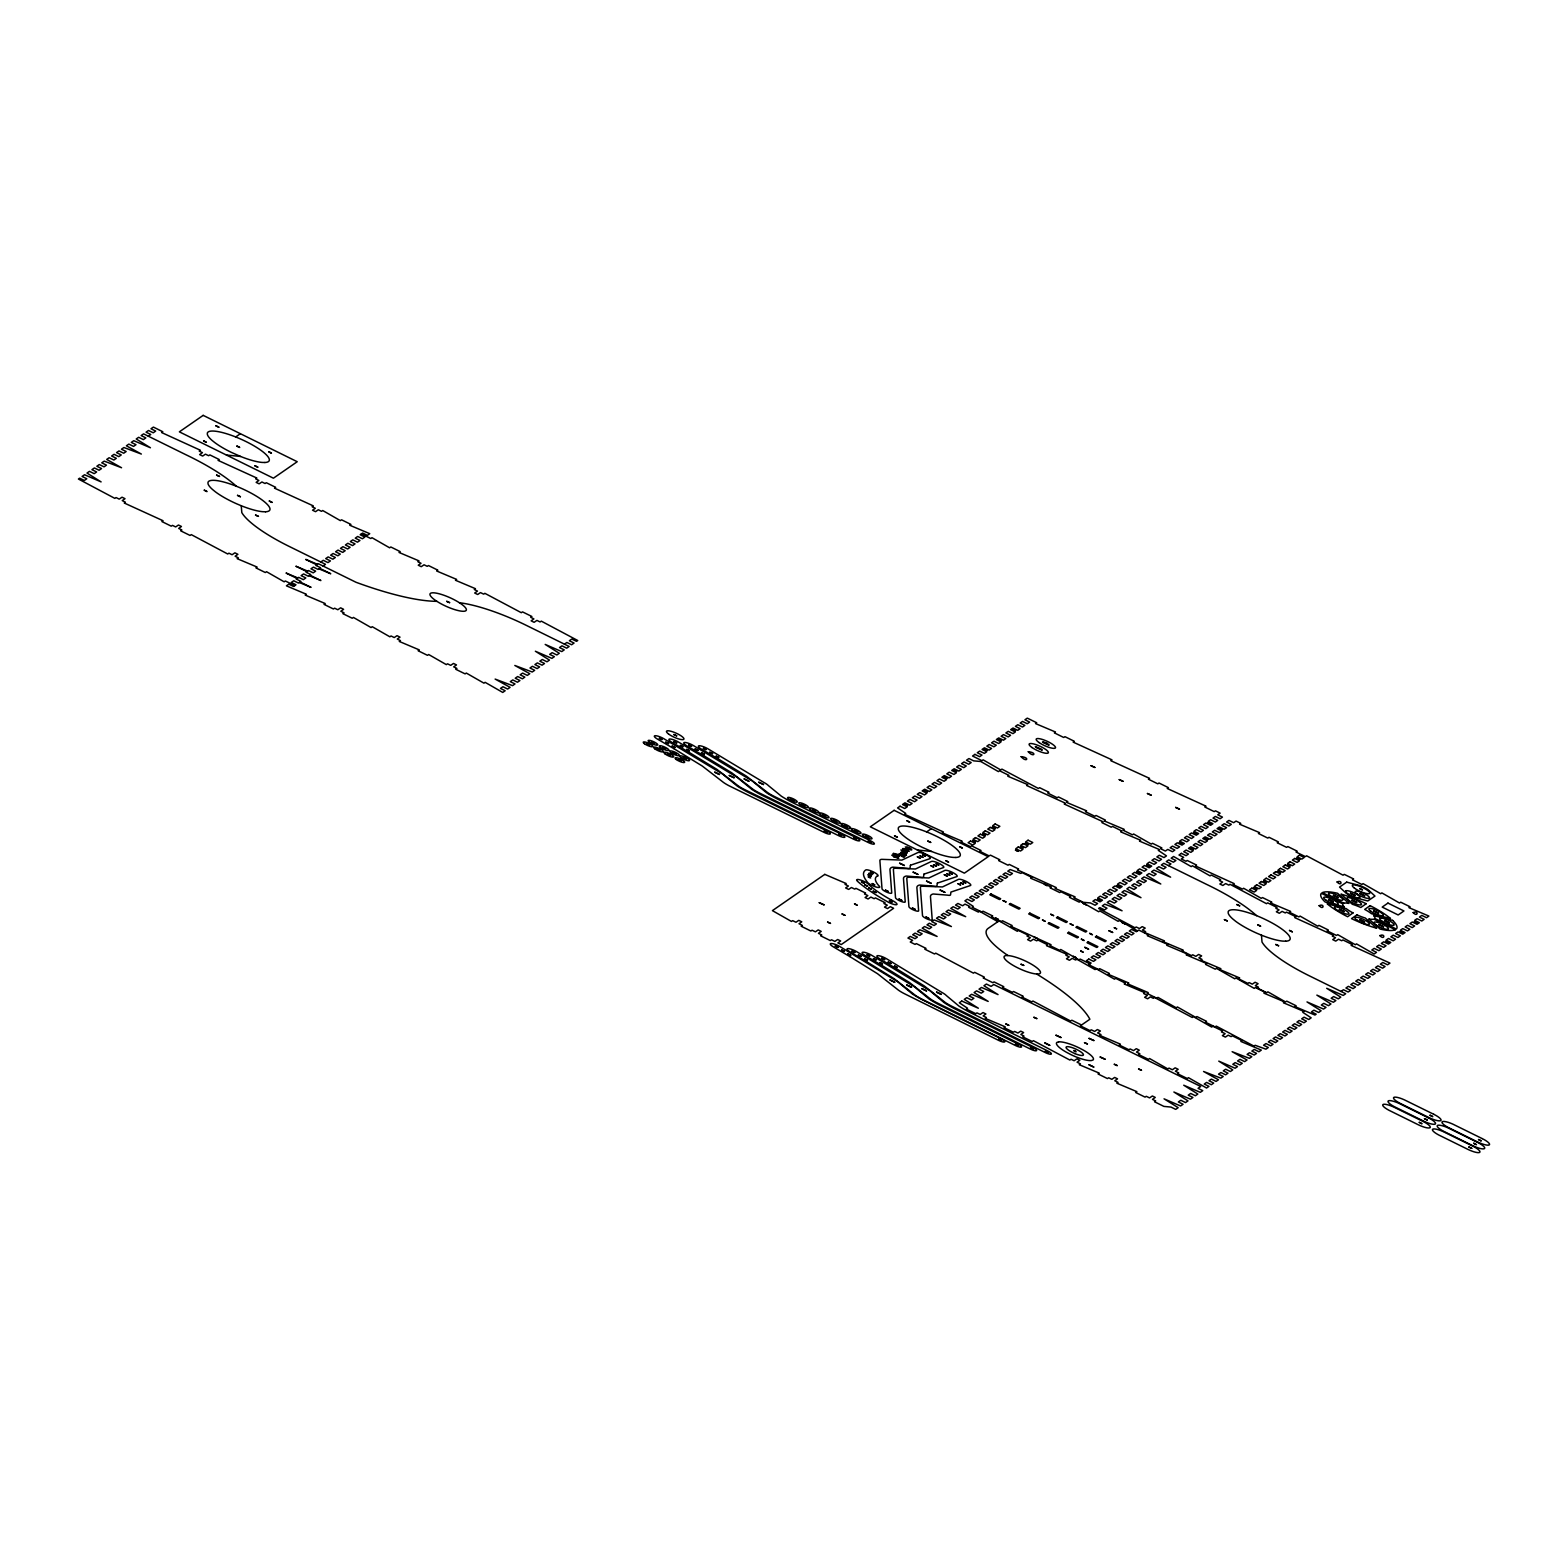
<?xml version="1.0" encoding="UTF-8"?>
<svg xmlns="http://www.w3.org/2000/svg" width="1568" height="1568" viewBox="0 0 1568 1568"><rect width="100%" height="100%" fill="white"/><g stroke="black" fill="none" stroke-linecap="round" stroke-linejoin="round"><path stroke-width="1.5" d="M241.256 505.739L241.805 512.579A70.246 16.64 24.3 0 0 287.885 545.782L325.497 564.323L323.047 566.028M1261.456 935.155L1262.005 941.996A70.246 16.64 24.3 0 0 1308.065 975.198L1345.697 993.74L1343.247 995.445L1326.685 988.291L1340.777 997.15L1338.327 998.855L1333.623 996.542L1331.154 998.248L1335.858 1000.56L1333.408 1002.266L1316.846 995.112L1330.938 1003.971L1328.488 1005.676L1323.784 1003.344L1321.314 1005.049L1326.018 1007.381L1323.549 1009.067L1307.006 1001.932L1321.099 1010.772L1318.629 1012.477L1313.925 1010.164L1311.475 1011.87L1316.179 1014.182L1314.944 1015.045L1294.952 1006.597L1296.128 1005.774L1286.72 1001.129L1285.544 1001.952L1267.904 991.858L1266.728 992.681L1257.32 988.056L1258.516 987.232L1255.302 985.645L1258.104 983.724L1255.086 982.234L1252.303 984.175L1249.108 982.587L1247.912 983.41L1238.504 978.785L1239.7 977.962L1219.688 969.514L1220.884 968.691L1200.872 960.243L1202.068 959.42L1198.873 957.852L1201.656 955.912L1198.638 954.422L1195.855 956.362L1192.66 954.775L1191.464 955.618L1182.056 950.972L1183.252 950.149L1163.26 941.702L1164.436 940.878L1144.444 932.431L1145.62 931.608L1142.425 930.04L1145.208 928.099L1142.21 926.629L1139.426 928.55L1136.212 926.982L1135.036 927.805L1098.6 908.44L1099.834 907.578L1104.538 909.91L1106.988 908.205L1102.284 905.873L1104.754 904.168L1122.08 910.792L1107.204 902.482L1109.674 900.777L1114.378 903.09L1116.828 901.384L1112.124 899.072L1114.593 897.366L1119.297 899.679L1121.747 897.974L1117.043 895.661L1119.513 893.956L1124.217 896.269L1126.667 894.564L1121.963 892.251L1124.432 890.546L1140.994 897.7L1126.882 888.84L1129.352 887.135L1134.056 889.468L1136.506 887.762L1131.802 885.43L1134.272 883.744L1138.976 886.057L1141.426 884.352L1136.722 882.039L1139.191 880.334L1143.895 882.647L1146.345 880.942L1141.641 878.629L1144.111 876.924L1160.79 883.999L1146.561 875.218L1149.03 873.513L1153.734 875.826L1156.204 874.121L1151.5 871.808L1153.95 870.103L1170.63 877.178L1156.42 868.398L1158.87 866.712L1163.574 869.025L1166.043 867.32L1161.339 865.007L1163.789 863.302L1206.125 884.156A81.262 19.247 24.3 0 1 1230.86 897.308L1235.29 900.012A81.262 19.247 24.3 0 1 1256.536 915.634M1023.728 965.418L1020.827 964.163L1023.747 965.378M1015.476 850.209L1018.357 851.365L1015.515 850.032M1045.288 1051.168L1048.13 1052.5L1045.484 1051.128M148.294 436.198L150.763 434.493L146.059 432.18L148.509 430.475L153.213 432.788L155.683 431.082L150.979 428.77L153.39 427.084L162.798 431.729L161.622 432.552L200.43 450.271L199.234 451.094L202.448 452.662L199.646 454.583L202.664 456.072L205.447 454.152L208.642 455.72L209.838 454.896L219.246 459.542L218.05 460.365L256.878 478.064L255.682 478.887L258.877 480.474L256.133 482.376L259.151 483.846L261.895 481.964L265.09 483.532L266.286 482.709L275.694 487.334L274.498 488.158L313.306 505.876L312.11 506.699L315.325 508.287L312.542 510.208L315.54 511.697L318.324 509.757L321.518 511.344L322.714 510.521L340.334 520.615L341.53 519.792L350.938 524.418L349.742 525.241L369.754 533.688L367.324 535.374L362.62 533.042L360.17 534.747L364.874 537.06L362.404 538.765L357.7 536.452L355.25 538.157L359.954 540.47L357.484 542.175L352.78 539.862L350.33 541.568L355.034 543.88L352.565 545.586L347.861 543.273L345.411 544.978L350.115 547.291L347.645 548.996L342.941 546.683L340.491 548.388L345.195 550.701L342.726 552.406L338.022 550.074L335.572 551.779L340.276 554.112L337.806 555.797L333.102 553.484L330.652 555.19L335.336 557.502L332.886 559.208L328.182 556.895L325.713 558.6L330.417 560.913L327.967 562.618L323.263 560.305L320.793 562.01M235.67 436.962L240.374 433.689M564.441 644.154L566.891 642.449L571.595 644.762L574.064 643.056L569.36 640.744L571.81 639.038L576.514 641.351L577.749 640.508L541.313 621.144L540.117 621.967L536.922 620.379L534.139 622.32L531.121 620.83L533.904 618.909L530.709 617.322L531.905 616.498L522.497 611.873L521.301 612.696L484.865 593.331L483.689 594.154L480.474 592.586L477.691 594.507L474.692 593.018L477.476 591.097L474.281 589.509L475.457 588.686L455.465 580.258L456.66 579.415L436.649 570.987L437.844 570.164L428.436 565.519L427.241 566.342L424.046 564.774L421.263 566.695L418.244 565.205L421.028 563.284L417.833 561.716L419.028 560.893L399.017 552.446L400.212 551.622L390.804 546.977L389.609 547.8L371.988 537.706L370.793 538.53L361.404 533.904M926.629 831.922L931.333 828.668M1168.493 865.614L1170.963 863.909L1166.259 861.596L1168.709 859.891L1173.413 862.204L1175.882 860.499L1171.178 858.186L1173.589 856.5L1191.21 866.594L1192.405 865.771L1210.026 875.865L1211.221 875.042L1220.629 879.687L1219.434 880.51L1222.628 882.078L1219.845 884.019L1222.864 885.489L1225.647 883.568L1228.842 885.136L1230.037 884.313L1266.474 903.678L1267.669 902.854L1277.058 907.5L1275.882 908.323L1279.076 909.891L1276.332 911.792L1279.331 913.282L1282.075 911.38L1285.29 912.948L1286.466 912.125L1295.874 916.77L1294.698 917.594L1333.506 935.292L1332.31 936.135L1335.505 937.703L1332.722 939.624L1335.74 941.114L1338.523 939.193L1341.718 940.761L1342.914 939.938L1352.322 944.563L1351.126 945.386L1389.954 963.105L1387.523 964.79L1382.819 962.478L1380.369 964.163L1385.073 966.496L1382.604 968.201L1377.9 965.868L1375.45 967.574L1380.134 969.906L1377.684 971.592L1372.98 969.279L1370.51 970.984L1375.214 973.297L1372.764 975.002L1368.06 972.689L1365.591 974.394L1370.295 976.707L1367.845 978.412L1363.141 976.1L1360.671 977.805L1365.375 980.118L1362.925 981.823L1358.221 979.51L1355.752 981.215L1360.456 983.528L1358.006 985.233L1353.302 982.901L1350.832 984.606L1355.536 986.938L1353.086 988.644L1348.382 986.311L1345.912 988.016L1350.616 990.329L1348.166 992.034L1343.462 989.722L1340.993 991.427M922.298 886.194L942.446 886.939L958.518 879.334A6.88 1.627 24.3 0 1 966.496 881.569A6.88 1.627 24.3 0 1 970.494 885.508L950.933 892.074L950.522 894.897A8.859 2.097 24.3 0 1 947.523 895.152L933.215 893.995A34.672 8.212 24.3 0 0 930.471 896.68L932.215 919.73A5.292 1.254 24.3 0 1 930.882 920.142L929.883 919.946A5.292 1.254 24.3 0 1 922.513 915.692L920.377 887.468A15.229 3.606 24.3 0 1 922.278 886.194M1036.644 974.002L1038.212 974.002A19.914 4.724 24.3 0 0 1028.569 962.595L1025.805 961.204A19.914 4.724 24.3 0 0 1009.87 955.774L1007.93 955.539A74.539 17.66 24.3 0 1 988.31 928.276L999.032 920.867L1017.279 931.274L1018.475 930.451L1028.196 935.234L1027.001 936.057L1030.352 937.703L1027.569 939.644L1030.588 941.114L1033.371 939.193L1036.722 940.839L1037.918 940.016L1047.64 944.818L1046.444 945.641L1067.063 954.383L1065.887 955.206L1069.239 956.872L1066.456 958.793L1069.454 960.282L1072.238 958.342L1075.609 960.008L1076.785 959.185L1095.052 969.573L1096.228 968.75L1114.476 979.157L1115.671 978.334L1125.393 983.136L1124.197 983.959L1144.836 992.701L1143.64 993.524L1147.404 995.386L1144.62 997.307L1147.619 998.796L1150.422 996.856L1153.362 998.326L1154.558 997.503L1192.248 1017.475L1193.424 1016.652L1211.692 1027.06L1212.868 1026.236L1222.589 1031.019L1221.413 1031.842L1225.157 1033.704L1222.374 1035.625L1225.392 1037.114L1228.175 1035.174L1231.115 1036.624L1232.311 1035.801L1242.032 1040.603L1240.837 1041.426L1261.319 1050.109L1258.947 1051.756L1254.243 1049.423L1251.852 1051.07L1256.556 1053.402L1254.184 1055.048L1249.48 1052.736L1247.089 1054.382L1251.793 1056.695L1249.422 1058.341L1232.134 1051.697L1247.03 1059.988L1244.659 1061.634L1239.955 1059.321L1237.564 1060.968L1242.268 1063.28L1239.896 1064.927L1235.192 1062.614L1232.801 1064.26L1237.505 1066.593L1235.133 1068.239L1218.767 1061.124L1232.742 1069.886L1230.37 1071.532L1225.666 1069.219L1223.275 1070.866L1227.979 1073.178L1225.608 1074.825L1220.904 1072.512L1218.512 1074.158L1223.216 1076.471L1220.845 1078.118L1203.558 1071.473L1218.454 1079.764L1216.082 1081.43L1211.378 1079.098L1209.006 1080.744L1213.691 1083.076L1211.319 1084.723L1206.615 1082.39L1204.244 1084.056L1208.948 1086.369L1206.556 1088.016L1188.466 1077.686L1187.27 1078.51L1177.548 1073.727L1178.744 1072.904L1175.392 1071.238L1178.176 1069.317L1175.157 1067.828L1172.374 1069.768L1169.022 1068.102L1167.827 1068.925L1149.579 1058.537L1148.403 1059.36L1138.682 1054.558L1139.858 1053.735L1136.506 1052.089L1139.289 1050.168L1136.29 1048.678L1133.507 1050.599L1130.136 1048.953L1128.96 1049.776L1119.238 1044.994L1120.414 1044.17L1099.795 1035.409L1100.991 1034.586L1097.62 1032.94L1100.422 1030.999L1097.404 1029.529L1094.621 1031.45L1091.269 1029.804L1090.074 1030.627L1080.352 1025.825L1089.878 1019.239A137.102 32.477 24.3 0 0 1036.644 974.002L1034.704 973.787A19.914 4.724 24.3 0 1 1009.929 963.36A19.914 4.724 24.3 0 1 1007.93 955.539M226.4 455.014L240.61 456.464M917.339 849.993L931.549 851.444M907.029 851.052C910.969 849.954 897.014 846.446 905.187 850.346M894.191 855.677L893.074 855.638L893.74 856.579M909.342 849.327L911.106 849.405L909.871 848.288M905.128 848.994L903.364 848.915L904.599 850.032M904.834 852.502L906.598 852.561L905.363 851.463M869.378 876.904C865.007 875.944 873.846 879.628 869.397 876.904M908.715 849.092C918.201 852.482 902.247 844.015 908.088 848.798M905.814 850.64L909.185 851.346L905.736 848.954M906.716 851.248L904.952 850.503M904.148 850.856C896.563 849.542 913.478 856.03 904.775 851.15M903.56 853.149C896.641 851.228 908.95 857.578 904.775 853.756M902.482 856.285C909.695 858.049 895.877 851.757 901.855 855.991M894.505 855.481L898.836 858.206L893.78 856.932M1046.699 742.879L1042.465 742.036L1049.149 745.074L1043.504 742.291L1048.208 744.604L1047.052 743.35M909.518 847.818L905.285 846.975L908.734 849.366M905.01 850.973L900.894 849.934L904.226 852.541M904.422 853.286C892.564 849.582 912.87 859.244 904.187 853.443M1075.315 1050.932C1070.317 1049.168 1078.686 1053.696 1075.334 1050.932M1137.545 930.882L1119.297 920.494L1118.102 921.318L1099.854 910.91L1098.658 911.733L1080.411 901.326L1079.215 902.149L1069.494 897.366L1070.689 896.543L1060.968 891.761L1059.772 892.584L1050.05 887.782L1051.246 886.959L1030.627 878.217L1031.803 877.394L1022.081 872.592L1020.905 873.415L1010.145 869.534L1007.773 871.181L1012.477 873.494L1010.086 875.14L1005.382 872.827L1003.01 874.474L1007.714 876.786L1005.323 878.452L1000.619 876.12L998.248 877.766L1002.952 880.099L1000.56 881.745L995.856 879.432L993.485 881.079L998.189 883.392L995.798 885.038L991.094 882.725L988.722 884.372L993.426 886.684L991.035 888.331L986.331 886.018L983.959 887.664L988.663 889.977L986.272 891.624L981.568 889.311L979.196 890.957L983.9 893.27L981.509 894.936L976.805 892.604L974.434 894.25L979.138 896.582L976.746 898.229L972.042 895.916L969.671 897.562L974.375 899.875L971.984 901.522L967.299 899.209L964.908 900.855L973.277 906.382L972.082 907.206L981.803 912.008L982.999 911.184L992.72 915.967L991.525 916.79L1001.246 921.572L1002.442 920.749L1012.164 925.551L1010.968 926.374L1051.05 944.7L1049.854 945.524L1059.576 950.326L1060.772 949.502L1079.019 959.89L1080.195 959.067L1089.917 963.869M317.5 564.304L305.721 559.404L316.736 564.833M319.735 568.322L330.75 573.751L318.97 568.851M307.642 571.105L295.882 566.224L306.897 571.634M309.896 575.123L320.891 580.552L309.131 575.652M997.836 921.69L979.588 911.282L978.393 912.106L968.671 907.323L969.867 906.5L965.006 904.109L962.634 905.755L957.93 903.442L955.539 905.089L960.243 907.402L957.872 909.048L953.168 906.735L950.776 908.382L965.692 916.672L948.405 910.028L946.014 911.674L950.718 913.987L948.346 915.634L943.642 913.321L941.251 914.967L945.955 917.3L943.583 918.946L938.879 916.614L936.508 918.26L951.404 926.57L934.116 919.926L931.745 921.572L936.449 923.885L934.058 925.532L929.354 923.219L926.982 924.865L931.686 927.178L929.295 928.824L924.591 926.512L922.219 928.158L937.115 936.468L919.828 929.804L917.456 931.451L922.16 933.783L919.769 935.43L915.065 933.097L912.694 934.763L917.398 937.076L915.006 938.722L910.302 936.41L907.931 938.056L912.635 940.369L910.244 942.015L915.104 944.406L916.3 943.583L926.022 948.385L924.826 949.208L934.548 953.991L935.743 953.168L973.434 973.14L974.63 972.317L984.351 977.119L983.156 977.942L992.877 982.724L994.053 981.901L1003.775 986.684L1002.599 987.507L1012.32 992.309L1013.496 991.486L1023.218 996.268L1022.022 997.091L1031.744 1001.893L1032.94 1001.05L1070.63 1021.042L1071.826 1020.219L1081.548 1025.002M297.802 577.926L286.042 573.026L297.058 578.455M300.056 581.944L311.052 587.373L299.292 582.473M294.745 585.609L285.337 580.983L284.161 581.806L266.54 571.712L265.345 572.536L255.937 567.91L257.132 567.067L237.121 558.639L238.316 557.816L235.122 556.228L237.905 554.308L234.886 552.818L232.103 554.739L228.908 553.171L227.713 553.994L191.276 534.629L190.081 535.452L180.673 530.827L181.868 530.004L178.674 528.416L181.457 526.495L178.458 525.006L175.655 526.946L172.46 525.358L171.284 526.182L161.876 521.556L163.052 520.733L124.244 503.014L125.44 502.191L122.226 500.604L125.028 498.683L122.01 497.193L119.227 499.134L116.032 497.546L114.836 498.369L78.4 479.024L79.635 478.162L84.339 480.474L86.789 478.769L82.085 476.456L84.554 474.751L101.116 481.905L87.004 473.046L89.474 471.341L94.178 473.673L96.628 471.968L91.924 469.655L94.394 467.95L99.098 470.263L101.548 468.558L96.844 466.245L99.313 464.54L104.017 466.852L106.467 465.147L101.763 462.834L104.233 461.129L121.559 467.754L106.702 459.424L109.152 457.719L113.856 460.032L116.326 458.326L111.622 456.014L114.072 454.308L118.776 456.641L121.246 454.936L116.542 452.603L118.992 450.918L123.696 453.23L126.165 451.525L121.461 449.212L123.911 447.507L141.355 454.054L126.381 445.802L128.831 444.097L133.535 446.41L136.004 444.704L131.3 442.392L133.75 440.686L150.43 447.762L136.22 438.981L138.67 437.276L143.374 439.608L145.844 437.903L141.14 435.571L143.59 433.866L185.926 454.74A81.262 19.247 24.3 0 1 210.661 467.891L215.11 470.596A81.262 19.247 24.3 0 1 236.337 486.217M436.864 601.328L439.236 602.778A19.914 4.724 24.3 0 0 465.284 611.03L466.049 610.579A19.914 4.724 24.3 0 0 461.521 604.17L459.404 602.739A19.914 4.724 24.3 0 0 434.708 592.9A19.914 4.724 24.3 0 0 434.767 599.897L436.864 601.328A137.102 32.477 24.3 0 1 355.975 582.257L318.343 563.716L315.874 565.421L320.578 567.734L318.128 569.439L313.424 567.126L310.954 568.812L315.658 571.144L313.208 572.849L308.504 570.517L306.034 572.222L310.738 574.535L308.288 576.24L303.584 573.927L301.115 575.632L305.819 577.945L303.369 579.65L298.665 577.338L296.195 579.043L300.899 581.356L298.449 583.061L293.745 580.748L291.276 582.453L295.98 584.766L293.53 586.471L288.826 584.158L286.395 585.824L306.407 594.272L305.211 595.095L325.223 603.543L324.027 604.366L333.435 608.992L334.611 608.168L337.826 609.756L340.609 607.816L343.608 609.305L340.824 611.226L344.019 612.814L342.843 613.637L352.251 618.262L353.427 617.439L371.048 627.533L372.243 626.71L389.864 636.804L391.059 635.981L394.254 637.568L396.998 635.667L400.016 637.137L397.272 639.038L400.467 640.626L399.272 641.449L419.283 649.897L418.088 650.72L427.496 655.346L428.691 654.522L446.312 664.616L447.507 663.793L450.702 665.361L453.485 663.44L456.504 664.93L453.701 666.851L456.915 668.438L455.72 669.262L465.128 673.887L466.304 673.064L483.944 683.158L485.12 682.335L502.74 692.429L505.17 690.743L500.466 688.43L502.936 686.725L507.62 689.058L510.09 687.352L495.135 679.081L512.56 685.647L515.01 683.942L510.306 681.629L512.775 679.924L517.479 682.237L519.929 680.532L515.225 678.219L517.695 676.514L522.399 678.826L524.849 677.121L520.145 674.808L522.614 673.103L527.318 675.416L529.768 673.711L514.814 665.459L532.238 672.006L534.688 670.32L529.984 667.988L532.454 666.282L537.158 668.615L539.608 666.91L534.904 664.577L537.373 662.892L542.077 665.204L544.527 663.499L539.823 661.186L542.293 659.481L546.997 661.794L549.447 660.089L535.354 651.23L551.916 658.384L554.366 656.678L549.662 654.366L552.132 652.66L556.836 654.973L559.286 653.268L545.194 644.428L561.756 651.582L564.225 649.877L559.521 647.545L561.971 645.84L566.675 648.172L569.145 646.467L526.809 625.612A74.539 17.66 24.3 0 0 459.404 602.739M984.175 749.112L987.056 750.445L984.175 749.112M1088.956 1064.829L1093.954 1067.142L1089.133 1064.731M842.075 913.968L844.956 915.32L842.075 913.968M1084.527 1042.642L1087.408 1043.974L1084.527 1042.642M1319.119 905.677C1323.862 910.93 1324.842 902.952 1319.119 905.677M1337.073 881.98C1341.796 887.233 1342.776 879.276 1337.073 881.98M1379.879 935.606C1384.485 940.82 1385.74 932.96 1379.879 935.606M1413.16 912.576C1417.786 917.79 1419.02 909.93 1413.16 912.576M910.44 865.222L910.028 868.045A8.859 2.097 24.3 0 1 907.01 868.3L892.721 867.143A34.672 8.212 24.3 0 0 889.977 869.828L891.722 892.858A5.292 1.254 24.3 0 1 890.369 893.27L889.389 893.074A5.292 1.254 24.3 0 1 882.02 888.84L879.883 860.597A15.229 3.606 24.3 0 1 881.784 859.342L901.953 860.087L918.025 852.482A6.88 1.627 24.3 0 1 926.002 854.717A6.88 1.627 24.3 0 1 930 858.656L910.44 865.222M923.944 874.14L923.532 876.963A8.859 2.097 24.3 0 1 920.514 877.218L906.226 876.042A34.672 8.212 24.3 0 0 903.482 878.746L905.226 901.776A5.292 1.254 24.3 0 1 903.874 902.188L902.894 901.992A5.292 1.254 24.3 0 1 895.524 897.758L893.388 869.515A15.229 3.606 24.3 0 1 895.289 868.241L915.457 869.005L931.529 861.4A6.88 1.627 24.3 0 1 939.506 863.635A6.88 1.627 24.3 0 1 943.505 867.574L923.944 874.14M937.35 883.117L936.939 885.94A8.859 2.097 24.3 0 1 933.92 886.194L919.632 885.038A34.672 8.212 24.3 0 0 916.888 887.723L918.632 910.753A5.292 1.254 24.3 0 1 917.28 911.165L916.3 910.969A5.292 1.254 24.3 0 1 908.93 906.735L906.794 878.492A15.229 3.606 24.3 0 1 908.695 877.237L928.864 877.982L944.936 870.377A6.88 1.627 24.3 0 1 952.913 872.612A6.88 1.627 24.3 0 1 956.911 876.551L937.35 883.117M904.658 804.168L907.519 805.501L904.658 804.168M944.014 776.905L946.876 778.257L944.014 776.905M1050.756 914.262L1053.578 915.614L1050.756 914.262M1070.18 923.826L1073.061 925.179L1070.18 923.826M236.866 446.096L239.728 447.468L236.984 446.057M237.532 495.37L240.394 496.723L237.532 495.37M927.825 841.075L930.686 842.428L927.825 841.075M1257.712 924.787L1260.574 926.159L1257.712 924.787M659.285 738.273L662.147 739.626L659.422 738.214M673.828 741.546L676.69 742.918L673.828 741.546M688.705 745.035L691.566 746.388L688.705 745.035M703.326 748.328L706.168 749.68L703.444 748.269M922.552 854.913L925.414 856.265L922.67 854.854M936.057 863.831L938.918 865.183L936.194 863.772M949.463 872.808L952.325 874.16L949.463 872.808M963.066 881.765L965.908 883.137L963.183 881.706M665.734 742.193L668.595 743.565L665.734 742.193M680.277 745.486L683.119 746.858L680.394 745.427M695.153 748.955L698.015 750.327L695.153 748.955M709.755 752.268L712.617 753.62L709.755 752.268M920.044 855.912L922.886 857.284L920.044 855.912M933.548 864.83L936.39 866.202L933.548 864.83M946.954 873.807L949.796 875.179L946.954 873.807M960.537 882.764L963.379 884.136L960.655 882.725M1328.566 899.581L1333.31 901.874L1328.566 899.581M1333.368 895.426L1338.131 897.719L1333.368 895.426M1339.327 909.381L1344.09 911.655L1339.327 909.381M1351.91 900.169L1356.653 902.462L1351.91 900.169M1359.809 919.75L1364.552 922.023L1359.809 919.75M1373.744 910.93L1378.488 913.223L1373.744 910.93M1378.86 924.532L1383.603 926.806L1378.86 924.532M1384.564 920.573L1389.307 922.866L1384.564 920.573M1350.401 893.211L1355.144 895.485L1350.401 893.211M1359.966 893.623L1364.709 895.916L1359.966 893.623M672.084 746.133L674.946 747.505L672.084 746.133M686.627 749.406L689.469 750.798L686.764 749.367M701.504 752.895L704.346 754.267L701.504 752.895M716.125 756.188L718.967 757.56L716.243 756.148M835.215 946.053L838.057 947.425L835.215 946.053M851.992 951.129L854.834 952.501L851.992 951.129M867.045 954.755L869.887 956.127L867.163 954.716M881.824 958.205L884.666 959.577L881.824 958.205M917.378 856.853L920.22 858.225L917.378 856.853M930.882 865.752L933.724 867.124L931.02 865.712M944.289 874.748L947.131 876.12L944.289 874.748M957.872 883.705L960.714 885.077L958.009 883.646M1035.409 746.799L1042.034 749.994L1035.409 746.799M841.585 949.973L844.427 951.364L841.585 949.973M858.343 955.069L861.185 956.441L858.343 955.069M873.396 958.695L876.238 960.067L873.533 958.636M888.194 962.125L891.016 963.516L888.194 962.125M861.479 881.961L864.321 883.333L861.479 881.961M868.084 874.866L870.926 876.238L868.084 874.866M870.416 872.298L873.258 873.67L870.554 872.259M868.731 887.998L871.573 889.37L868.868 887.939M873.219 891.173L876.042 892.545L873.219 891.173M847.857 953.912L850.699 955.284L847.857 953.912M864.634 958.989L867.457 960.38L864.634 958.989M879.687 962.615L882.51 964.006L879.805 962.576M894.466 966.064L897.288 967.436L894.603 966.025M1100.187 1057.028L1105.166 1059.282L1100.187 1057.028M203.566 440.922L206.388 442.313L203.703 440.882M215.953 425.849L218.834 427.162L215.953 425.849M204.212 490.196L207.035 491.588L204.35 490.157M216.619 475.124L219.481 476.417L216.619 475.124M254.898 465.794L257.76 467.107L254.898 465.794M255.545 515.068L258.426 516.362L255.545 515.068M446.743 601.348L449.604 602.641L446.743 601.348M819.26 902.698L824.043 904.854L819.26 902.698M827.59 922.082L830.472 923.395L827.59 922.082M854.482 903.893L857.304 905.285L854.619 903.854M894.524 835.881L897.386 837.194L894.524 835.881M906.912 820.809L909.734 822.2L907.049 820.77M892.133 855.168L897.856 857.814L892.133 855.168M893.29 853.443C898.66 859.813 902.6 854.207 893.29 853.443M894.23 853.913L899.013 856.089L894.23 853.913M899.15 853.952C904.52 860.322 908.46 854.736 899.15 853.952M998.483 739.194L1001.344 740.488L998.483 739.194M945.857 860.754L948.679 862.145L945.994 860.714M1012.771 729.296L1015.594 730.688L1012.908 729.257M972.611 840.722L975.433 842.114L972.748 840.683M1021.14 756.658C1026.511 763.028 1030.45 757.442 1021.14 756.658M982.568 833.823L985.429 835.117L982.568 833.823M1028.275 751.719C1033.645 758.089 1037.585 752.483 1028.275 751.719M992.407 827.002L995.268 828.316L992.407 827.002M1036.37 747.25L1041.152 749.406L1036.37 747.25M1025.335 843.231L1028.196 844.525L1025.335 843.231M1003.089 900.62L1005.95 901.914L1003.089 900.62M995.582 918.084L998.404 919.475L995.719 918.044M1091.034 765.713L1094.856 767.458L1091.034 765.713M1044.386 884.293L1047.208 885.685L1044.523 884.254M1042.446 920.004L1045.248 921.396L1042.583 919.965M1119.238 779.61L1123.06 781.334L1119.238 779.61M1005.911 1023.982L1008.773 1025.276L1005.911 1023.982M1083.272 903.442L1086.134 904.756L1083.272 903.442M1033.92 1017.299L1036.781 1018.592L1033.92 1017.299M1147.443 793.506L1151.265 795.25L1147.443 793.506M1097.502 899.15L1100.324 900.542L1097.659 899.111M1081.312 939.173L1084.135 940.545L1081.45 939.114M1089.642 933.391L1092.465 934.783L1089.799 933.352M1117.2 885.528L1120.062 886.822L1117.2 885.528M1136.878 871.906L1139.74 873.2L1136.878 871.906M1114.319 927.766L1116.612 928.805L1114.319 927.766M1175.667 807.422L1179.489 809.147L1175.667 807.422M1146.718 865.085L1149.579 866.398L1146.718 865.085M1122.139 922.592L1125.02 923.905L1122.139 922.592M1179.41 842.447L1182.272 843.741L1179.41 842.447M1089.054 1038.369L1093.837 1040.544L1089.054 1038.369M1193.699 832.549L1196.56 833.862L1193.699 832.549M1190.641 848.053L1193.464 849.444L1190.778 848.014M1207.987 822.671L1210.81 824.062L1208.124 822.632M1204.93 838.155L1207.791 839.468L1204.93 838.155M1114.319 1064.28L1117.18 1065.574L1114.319 1064.28M1138.603 1068.984L1141.465 1070.278L1138.603 1068.984M1224.412 919.612L1227.274 920.926L1224.412 919.612M1236.819 904.54L1239.68 905.834L1236.819 904.54M1254.008 887.782L1256.87 889.095L1254.008 887.782M1263.573 881.157L1266.434 882.47L1263.573 881.157M1277.822 871.298L1280.644 872.69L1277.959 871.259M1287.367 864.674L1290.19 866.065L1287.504 864.634M1296.873 858.108L1299.735 859.401L1296.873 858.108M1275.744 944.485L1278.606 945.778L1275.744 944.485M1385.857 941.408L1388.719 942.721L1385.857 941.408M1400.146 931.529L1402.968 932.921L1400.283 931.49M1414.414 921.631L1417.296 922.944L1414.414 921.631M1419.197 1122.374L1422.019 1123.766L1419.334 1122.335M1424.469 1118.709L1427.35 1120.022L1424.469 1118.709M1429.996 1115.26L1432.799 1116.651L1430.134 1115.22M1468.883 1147.031L1471.744 1148.344L1468.883 1147.031M1473.646 1143.288L1476.448 1144.679L1473.783 1143.248M1478.487 1139.564L1481.309 1140.955L1478.624 1139.524M646.545 743.585L649.603 744.976L646.545 743.585M651.426 742.017L654.483 743.408L651.426 742.017M657.031 748.779L660.089 750.17L657.188 748.72M662.598 747.387L665.655 748.798L662.598 747.387M667.36 753.934L670.418 755.325L667.36 753.934M673.084 752.581L676.141 753.973L673.084 752.581M678.356 759.382L681.414 760.774L678.356 759.382M683.236 757.579L686.294 758.971L683.393 757.54M790.899 799.053L793.957 800.444L790.899 799.053M802.071 804.423L805.129 805.815L802.228 804.384M812.557 809.617L815.615 811.009L812.557 809.617M822.71 814.615L825.768 816.007L822.71 814.615M833.882 820.005L836.94 821.397L834.019 819.966M844.368 825.18L847.426 826.571L844.368 825.18M854.678 830.334L857.735 831.726L854.678 830.334M865.693 835.783L868.75 837.175L865.693 835.783M673.809 734.53L676.67 735.843L673.809 734.53M1359.691 888.625L1362.553 889.938L1359.828 888.586M1108.831 930.686L1112.633 932.45L1108.831 930.686M1345.795 890.82L1345.697 891.859A7.938 1.882 24.3 0 0 1356.281 897.621A7.938 1.882 24.3 0 0 1358.045 895.152A7.938 1.882 24.3 0 0 1346.559 890.663L1345.795 890.82M1056.009 1035.233L1060.948 1037.526L1056.009 1035.233M1219.238 828.257L1222.08 829.59L1219.238 828.257M924.395 790.488L927.217 791.84L924.395 790.488M953.912 770.064L956.735 771.397L954.069 770.025M1020.415 846.642L1023.277 847.974L1020.435 846.622M1034.488 937.213L1037.33 938.566L1034.488 937.213M1073.374 956.382L1076.197 957.734L1073.374 956.382M714.753 772.181L719.457 774.455L714.753 772.181M729.296 775.474L734.02 777.728L729.296 775.474M744.173 778.943L748.877 781.217L744.173 778.943M758.775 782.256L763.498 784.51L758.775 782.256M824.239 831.04L827.081 832.373L824.258 831.02M838.762 834.333L841.624 835.666L838.958 834.274M853.658 837.802L856.5 839.135L853.678 837.782M868.26 841.114L871.122 842.428L868.28 841.075M899.64 863.223L904.364 865.458L899.64 863.223M885.45 890.154L888.292 891.506L885.45 890.154M913.144 872.141L917.868 874.376L913.144 872.141M898.974 899.072L901.796 900.424L898.974 899.072M926.551 881.118L931.274 883.352L926.551 881.118M912.38 908.048L915.202 909.401L912.38 908.048M940.134 890.075L944.857 892.329L940.134 890.075M925.963 917.025L928.785 918.358L925.963 917.025M890.016 979.961L894.701 982.234L890.016 979.961M906.774 985.037L911.478 987.311L906.774 985.037M921.827 988.663L926.531 990.937L921.827 988.663M936.606 992.113L941.31 994.386L936.606 992.113M998.679 1039.016L1001.54 1040.348L998.718 1038.996M1015.456 1044.112L1018.298 1045.444L1015.476 1044.072M1030.509 1047.738L1033.351 1049.07L1030.529 1047.698M1084.801 947.327L1088.564 949.15L1084.801 947.327M268.657 451.76L271.46 453.132L268.834 451.741M269.304 501.035L272.107 502.407L269.304 501.035M959.596 846.72L962.419 848.092L959.773 846.7M1289.504 930.451L1292.306 931.823L1289.504 930.451M877.1 876.159L876.453 876.63A55.135 13.054 24.3 0 0 877.531 884.136L878.511 885.371A6.88 1.627 24.3 0 1 875.826 886.959A6.88 1.627 24.3 0 1 867.202 881.882A76.362 18.091 24.3 0 1 865.732 869.966A6.88 1.627 24.3 0 1 874.199 872.337A6.88 1.627 24.3 0 1 877.335 876.179L877.1 876.159M1080.783 951.012L1083.037 952.109L1080.783 951.012M1346.696 882.137L1339.542 887.076L1345.266 892.388A8.271 1.96 24.3 0 0 1356.83 898.092L1367.747 900.973L1374.979 896.073L1368.492 890.056A6.272 1.49 24.3 0 0 1366.355 888.566A13.779 3.254 24.3 0 0 1363.219 886.959A6.272 1.49 24.3 0 0 1358.868 885.312L1346.696 882.137M1353.027 912.929L1347.618 916.731A41.65 9.859 24.3 0 1 1327.175 903.834L1346.206 908.636A17.542 4.155 24.3 0 0 1353.027 912.929M1366.218 903.717L1360.808 907.5A17.542 4.155 24.3 0 0 1352.4 904.305L1341.012 894.132A41.65 9.859 24.3 0 1 1366.218 903.717M1356.928 914.85L1351.518 918.632A41.65 9.859 24.3 0 0 1376.704 928.217L1365.316 918.044A17.542 4.155 24.3 0 1 1356.928 914.85M1370.118 905.638L1364.709 909.42A17.542 4.155 24.3 0 1 1371.51 913.713L1390.561 918.534A41.65 9.859 24.3 0 0 1370.118 905.638M203.174 415.363L179.36 431.847L273.42 478.201L297.234 461.717L203.174 415.363M894.132 810.323L870.318 826.806L964.379 873.16L988.193 856.677L894.132 810.323M900.052 806.226L897.582 807.932L905.755 813.42L904.579 814.243L943.387 831.961L942.192 832.784L962.203 841.232L961.008 842.055L970.416 846.681L971.611 845.858L981.019 850.503L979.824 851.326L989.232 855.952L990.427 855.128L999.835 859.774L998.64 860.597L1008.048 865.222L1009.224 864.399L1018.632 869.044L1017.456 869.868L1056.264 887.586L1055.068 888.409L1075.08 896.857L1073.884 897.68L1083.292 902.306L1090.426 902.952L1095.13 905.265L1097.58 903.56L1092.876 901.247L1095.346 899.542L1100.05 901.855L1102.5 900.15L1097.796 897.837L1100.266 896.132L1104.97 898.444L1107.42 896.759L1102.716 894.426L1105.185 892.721L1109.889 895.054L1112.339 893.348L1107.635 891.016L1110.105 889.33L1114.809 891.643L1117.259 889.938L1112.555 887.625L1115.024 885.92L1119.728 888.233L1122.178 886.528L1117.474 884.215L1119.944 882.51L1124.648 884.822L1127.098 883.117L1122.394 880.804L1124.864 879.099L1129.568 881.412L1132.018 879.707L1127.314 877.394L1129.783 875.689L1134.487 878.021L1136.937 876.316L1132.253 873.984L1134.703 872.278L1139.407 874.611L1141.876 872.906L1137.172 870.593L1139.622 868.888L1144.326 871.2L1146.796 869.495L1142.092 867.182L1144.542 865.477L1149.246 867.79L1151.716 866.085L1147.012 863.772L1149.462 862.067L1154.166 864.38L1156.635 862.674L1151.931 860.362L1154.381 858.656L1159.085 860.969L1161.555 859.284L1156.851 856.951L1159.301 855.246L1164.005 857.578L1166.474 855.873L1158.301 850.385L1159.477 849.562L1139.485 841.114L1140.661 840.291L1120.669 831.844L1121.865 831.02L1112.457 826.375L1111.261 827.198L1101.853 822.573L1103.049 821.75L1064.221 804.031L1065.417 803.208L1026.609 785.49L1027.785 784.666L1007.793 776.219L1008.969 775.396L999.58 770.77L998.385 771.593L980.764 761.499L973.63 760.852L968.926 758.54L966.476 760.245L971.18 762.558L968.71 764.263L964.006 761.95L961.556 763.655L966.26 765.968L963.791 767.673L959.087 765.341L956.637 767.046L961.341 769.378L958.871 771.084L954.167 768.751L951.717 770.456L956.421 772.769L953.952 774.474L949.248 772.162L946.798 773.867L951.502 776.18L949.032 777.885L944.328 775.572L941.878 777.277L946.562 779.59L944.112 781.295L939.408 778.982L936.939 780.688L941.643 783L939.193 784.706L934.489 782.393L932.019 784.078L936.723 786.411L934.273 788.116L929.569 785.784L927.1 787.489L931.804 789.802L929.354 791.507L924.65 789.194L922.18 790.899L926.884 793.212L924.434 794.917L919.73 792.604L917.26 794.31L921.964 796.622L919.514 798.328L914.81 796.015L912.341 797.72L917.045 800.033L914.595 801.738L909.891 799.425L907.421 801.13L912.125 803.443L909.675 805.148L904.971 802.816L902.502 804.521L907.206 806.854L904.756 808.539L900.052 806.226M974.924 754.384L972.552 756.031L981.94 760.676L983.136 759.853L1000.756 769.947L1001.952 769.124L1038.388 788.488L1039.584 787.665L1048.992 792.291L1047.796 793.114L1057.204 797.759L1058.4 796.916L1067.808 801.562L1066.612 802.385L1086.604 810.832L1085.428 811.656L1094.836 816.281L1096.012 815.458L1105.42 820.103L1104.244 820.926L1124.236 829.374L1123.041 830.197L1132.449 834.823L1133.644 834L1151.265 844.094L1152.46 843.27L1161.868 847.916L1160.673 848.739L1165.377 851.052L1167.768 849.405L1172.452 851.718L1174.844 850.072L1170.14 847.759L1172.511 846.112L1177.215 848.425L1179.606 846.779L1174.902 844.466L1177.274 842.8L1181.978 845.132L1184.369 843.486L1179.665 841.154L1182.037 839.507L1186.741 841.82L1189.132 840.174L1184.428 837.861L1186.8 836.214L1191.504 838.527L1193.895 836.881L1189.191 834.568L1191.562 832.922L1196.266 835.234L1198.658 833.588L1193.954 831.275L1196.325 829.629L1201.029 831.942L1203.42 830.295L1198.716 827.963L1201.088 826.316L1205.792 828.649L1208.183 826.983L1203.479 824.67L1205.851 823.024L1210.555 825.336L1212.946 823.69L1208.242 821.377L1210.614 819.731L1215.318 822.044L1217.689 820.397L1213.005 818.084L1215.376 816.438L1220.08 818.751L1222.452 817.104L1217.748 814.792L1220.139 813.145L1215.435 810.813L1214.24 811.636L1204.832 807.01L1206.027 806.187L1167.219 788.469L1168.395 787.646L1158.987 783L1157.811 783.843L1148.403 779.198L1149.579 778.375L1110.771 760.656L1111.967 759.833L1073.139 742.115L1074.335 741.292L1064.927 736.666L1063.731 737.489L1054.323 732.844L1055.519 732.021L1035.527 723.573L1036.703 722.75L1027.295 718.124L1024.923 719.771L1029.627 722.084L1027.236 723.73L1022.532 721.417L1020.16 723.064L1024.864 725.376L1022.473 727.042L1017.789 724.71L1015.398 726.356L1020.102 728.689L1017.73 730.335L1013.026 728.003L1010.635 729.669L1015.339 731.982L1012.967 733.628L1008.263 731.315L1005.872 732.962L1010.576 735.274L1008.204 736.921L1003.5 734.608L1001.109 736.254L1005.813 738.567L1003.442 740.214L998.738 737.901L996.346 739.547L1001.05 741.86L998.679 743.526L993.975 741.194L991.584 742.84L996.288 745.172L993.916 746.819L989.212 744.506L986.821 746.152L991.525 748.465L989.153 750.112L984.449 747.799L982.058 749.445L986.762 751.758L984.39 753.404L979.686 751.092L977.295 752.738L981.999 755.051L979.628 756.697L974.924 754.384M824.788 874.376L772.416 910.636L791.448 921.435L792.644 920.612L795.995 922.258L798.778 920.338L801.777 921.827L798.994 923.748L802.365 925.394L801.17 926.218L810.891 931.02L812.067 930.196L815.419 931.843L818.202 929.902L821.22 931.392L818.437 933.313L821.789 934.979L820.613 935.802L830.334 940.584L831.51 939.761L834.862 941.427L837.665 939.487L840.664 940.976L837.88 942.897L841.232 944.563L893.623 908.284L890.31 906.657L887.527 908.597L884.509 907.108L887.292 905.167L883.901 903.501L885.077 902.678L875.375 897.896L874.18 898.719L870.867 897.072L868.084 899.013L865.066 897.523L867.849 895.602L864.458 893.917L865.654 893.094L855.932 888.311L854.736 889.134L851.424 887.508L848.641 889.428L845.622 887.939L848.406 886.018L845.015 884.352L846.21 883.529L824.788 874.376M970.553 841.016L968.103 842.722L972.787 845.034L975.257 843.329L970.553 841.016M975.472 837.606L973.022 839.311L977.726 841.644L980.176 839.938L975.472 837.606M980.392 834.215L977.942 835.901L982.646 838.233L985.096 836.528L980.392 834.215M985.312 830.805L982.862 832.51L987.566 834.823L990.016 833.118L985.312 830.805M990.231 827.394L987.781 829.1L992.485 831.412L994.935 829.707L990.231 827.394M995.151 823.984L992.701 825.689L997.405 828.002L999.855 826.297L995.151 823.984M1018.24 847.014L1015.77 848.719L1020.474 851.052L1022.944 849.346L1018.24 847.014M1023.159 843.623L1020.69 845.309L1025.394 847.641L1027.863 845.936L1023.159 843.623M1028.079 840.213L1025.629 841.918L1030.313 844.231L1032.783 842.526L1028.079 840.213M990.976 893.956L989.8 894.779L999.502 899.562L1000.698 898.738L990.976 893.956M1010.419 903.521L1009.224 904.344L1018.945 909.146L1020.141 908.323L1010.419 903.521M1029.862 913.105L1028.667 913.928L1038.388 918.711L1039.584 917.888L1029.862 913.105M1049.306 922.69L1048.11 923.513L1057.832 928.295L1059.027 927.472L1049.306 922.69M1057.636 916.908L1056.44 917.731L1066.162 922.533L1067.357 921.71L1057.636 916.908M961.811 1001.07L959.342 1002.775L967.554 1008.244L966.358 1009.067L975.766 1013.692L976.962 1012.869L980.216 1014.476L982.999 1012.536L985.919 1013.986L983.136 1015.907L986.37 1017.514L985.174 1018.338L1005.186 1026.785L1003.99 1027.608L1013.398 1032.234L1014.594 1031.411L1017.926 1033.057L1020.709 1031.136L1023.63 1032.567L1020.846 1034.488L1024.002 1036.056L1022.806 1036.879L1032.214 1041.505L1033.41 1040.682L1069.846 1060.046L1071.022 1059.223L1074.139 1060.752L1076.922 1058.831L1079.842 1060.262L1077.059 1062.183L1080.43 1063.868L1079.254 1064.692L1099.246 1073.12L1098.051 1073.962L1107.459 1078.588L1108.654 1077.765L1111.849 1079.333L1114.632 1077.412L1117.553 1078.843L1114.77 1080.783L1118.062 1082.39L1116.867 1083.214L1136.878 1091.661L1135.683 1092.484L1145.091 1097.13L1146.286 1096.306L1149.56 1097.914L1152.343 1095.993L1155.263 1097.424L1152.48 1099.364L1155.694 1100.932L1154.499 1101.755L1163.907 1106.4L1170.982 1107.067L1175.686 1109.38L1178.156 1107.674L1164.044 1098.835L1180.606 1105.969L1183.076 1104.264L1178.372 1101.951L1180.841 1100.246L1185.526 1102.578L1187.995 1100.873L1173.883 1092.014L1190.465 1099.168L1192.915 1097.463L1188.211 1095.15L1190.68 1093.445L1195.384 1095.758L1197.834 1094.052L1183.722 1085.213L1200.304 1092.347L1202.754 1090.642L1198.05 1088.329L1200.716 1086.487L993.759 984.528L991.113 986.37L986.409 984.038L983.94 985.743L998.052 994.602L981.49 987.448L979.02 989.153L983.724 991.466L981.274 993.171L976.57 990.858L974.1 992.564L988.193 1001.423L971.65 994.269L969.181 995.974L973.885 998.287L971.435 999.992L966.731 997.679L964.261 999.384L978.354 1008.224L961.811 1001.07M1181.37 853.364L1178.979 855.011L1183.683 857.324L1181.312 858.97L1186.016 861.283L1187.192 860.46L1196.6 865.105L1195.404 865.928L1234.232 883.646L1233.036 884.47L1242.444 889.095L1243.64 888.272L1261.26 898.366L1262.456 897.543L1271.864 902.168L1270.668 902.992L1290.66 911.439L1289.484 912.262L1298.892 916.908L1300.068 916.084L1317.708 926.178L1318.884 925.355L1328.292 929.981L1327.096 930.804L1336.504 935.449L1337.7 934.626L1355.32 944.72L1356.516 943.897L1374.136 953.991L1376.528 952.344L1371.824 950.012L1374.195 948.366L1378.899 950.678L1381.29 949.032L1376.586 946.719L1378.958 945.073L1383.662 947.386L1386.034 945.739L1381.349 943.426L1383.721 941.78L1388.425 944.093L1390.796 942.446L1386.092 940.134L1388.484 938.487L1393.188 940.8L1395.559 939.154L1390.855 936.821L1393.246 935.175L1397.95 937.507L1400.322 935.841L1395.618 933.528L1398.009 931.882L1402.713 934.195L1405.085 932.548L1400.381 930.236L1402.772 928.589L1407.476 930.902L1409.848 929.256L1405.144 926.943L1407.535 925.296L1412.239 927.609L1414.61 925.963L1409.906 923.65L1412.298 922.004L1417.002 924.316L1419.373 922.67L1414.669 920.338L1417.06 918.691L1421.764 921.024L1424.136 919.358L1419.432 917.045L1421.823 915.398L1426.527 917.711L1428.899 916.065L1408.887 907.617L1410.083 906.794L1400.675 902.168L1399.479 902.992L1381.859 892.898L1380.683 893.721L1363.062 883.627L1361.867 884.45L1352.459 879.824L1353.654 878.982L1344.246 874.356L1343.051 875.179L1306.614 855.814L1305.419 856.638L1296.011 852.012L1297.206 851.189L1287.798 846.544L1286.603 847.367L1277.195 842.741L1278.39 841.918L1268.982 837.273L1267.806 838.096L1258.398 833.47L1259.574 832.647L1239.582 824.2L1240.758 823.376L1236.054 821.064L1233.683 822.71L1228.979 820.378L1226.607 822.044L1231.311 824.356L1228.92 826.003L1224.216 823.69L1221.844 825.336L1226.548 827.649L1224.157 829.296L1219.453 826.983L1217.082 828.629L1221.786 830.942L1219.394 832.588L1214.69 830.276L1212.319 831.922L1217.023 834.235L1214.632 835.881L1209.928 833.568L1207.556 835.215L1212.26 837.547L1209.869 839.194L1205.165 836.861L1202.793 838.527L1207.497 840.84L1205.106 842.486L1200.402 840.174L1198.03 841.82L1202.734 844.133L1200.343 845.779L1195.639 843.466L1193.268 845.113L1197.972 847.426L1195.58 849.072L1190.876 846.759L1188.505 848.406L1193.209 850.718L1190.818 852.384L1186.133 850.052L1183.742 851.698L1188.446 854.031L1186.074 855.677L1181.37 853.364M1068.749 932.254L1067.553 933.078L1077.275 937.88L1078.47 937.056L1068.749 932.254M1077.079 926.492L1075.883 927.315L1085.605 932.098L1086.8 931.274L1077.079 926.492M1088.192 941.839L1086.996 942.662L1096.718 947.464L1097.894 946.641L1088.192 941.839M1096.522 936.076L1095.326 936.9L1105.048 941.682L1106.244 940.859L1096.522 936.076M1088.8 959.067L1086.408 960.714L1091.112 963.046L1088.741 964.692L1098.462 969.475L1099.638 968.652L1109.36 973.434L1108.164 974.257L1128.803 983.018L1127.608 983.842L1148.246 992.603L1147.051 993.426L1156.772 998.208L1157.968 997.385L1176.216 1007.793L1177.411 1006.97L1195.659 1017.377L1196.854 1016.534L1206.556 1021.336L1205.38 1022.16L1215.102 1026.942L1216.278 1026.119L1253.969 1046.111L1255.164 1045.288L1265.925 1049.168L1268.296 1047.522L1263.592 1045.209L1265.984 1043.563L1270.688 1045.876L1273.059 1044.229L1268.355 1041.897L1270.746 1040.25L1275.45 1042.583L1277.822 1040.917L1273.118 1038.604L1275.509 1036.958L1280.213 1039.27L1282.585 1037.624L1277.881 1035.311L1280.272 1033.665L1284.976 1035.978L1287.348 1034.331L1282.644 1032.018L1285.035 1030.372L1289.719 1032.685L1292.11 1031.038L1287.406 1028.726L1289.778 1027.06L1294.482 1029.392L1296.873 1027.746L1292.169 1025.413L1294.541 1023.767L1299.245 1026.08L1301.636 1024.433L1296.932 1022.12L1299.304 1020.474L1304.008 1022.787L1306.399 1021.14L1301.695 1018.828L1304.066 1017.181L1308.77 1019.494L1311.162 1017.848L1302.792 1012.32L1303.968 1011.478L1283.349 1002.736L1284.525 1001.913L1263.906 993.152L1265.102 992.328L1255.38 987.546L1254.184 988.369L1235.937 977.962L1234.741 978.785L1216.494 968.377L1215.298 969.2L1205.576 964.418L1206.772 963.595L1186.133 954.834L1187.329 954.01L1166.71 945.269L1167.886 944.446L1147.266 935.684L1148.442 934.861L1138.74 930.059L1136.349 931.725L1131.645 929.393L1129.274 931.039L1133.978 933.372L1131.586 935.018L1126.882 932.705L1124.511 934.352L1129.215 936.664L1126.824 938.311L1122.12 935.998L1119.748 937.644L1124.452 939.957L1122.061 941.604L1117.357 939.291L1114.985 940.937L1119.689 943.25L1117.298 944.896L1112.594 942.584L1110.222 944.23L1114.926 946.543L1112.535 948.209L1107.831 945.876L1105.46 947.523L1110.164 949.855L1107.772 951.502L1103.068 949.189L1100.697 950.835L1105.401 953.148L1103.01 954.794L1098.306 952.482L1095.934 954.128L1100.638 956.441L1098.247 958.087L1093.562 955.774L1091.171 957.421L1095.875 959.734L1093.504 961.38L1088.8 959.067M1251.911 888.115L1249.52 889.762L1254.224 892.094L1256.615 890.428L1251.911 888.115M1256.674 884.822L1254.282 886.469L1258.986 888.782L1261.378 887.135L1256.674 884.822M1261.436 881.53L1259.045 883.176L1263.749 885.489L1266.14 883.842L1261.436 881.53M1266.199 878.237L1263.808 879.883L1268.512 882.196L1270.903 880.55L1266.199 878.237M1270.962 874.924L1268.571 876.571L1273.275 878.903L1275.666 877.257L1270.962 874.924M1275.725 871.632L1273.334 873.278L1278.038 875.61L1280.429 873.944L1275.725 871.632M1280.468 868.339L1278.096 869.985L1282.8 872.298L1285.172 870.652L1280.468 868.339M1285.231 865.046L1282.859 866.692L1287.563 869.005L1289.935 867.359L1285.231 865.046M1289.994 861.753L1287.622 863.4L1292.326 865.712L1294.698 864.066L1289.994 861.753M1294.756 858.441L1292.385 860.087L1297.089 862.42L1299.46 860.773L1294.756 858.441M1299.519 855.148L1297.148 856.794L1301.852 859.107L1304.223 857.461L1299.519 855.148M1387.954 903.09L1382.192 907.088L1398.166 914.967L1403.948 910.969L1387.954 903.09M868.986 873.356L871.788 874.748L868.986 873.356M864.811 884.822L867.614 886.194L864.811 884.822M872.122 883.588L874.905 884.979L872.318 883.568M889.389 900.855L892.192 902.227L889.428 900.855M1044.915 1042.936L1049.737 1045.346L1044.915 1042.936M1058.596 1041.858L1056.891 1042.426A20.227 4.782 24.3 0 0 1066.22 1052.148L1070.748 1054.539A20.227 4.782 24.3 0 0 1091.289 1060.556L1092.994 1060.007A20.227 4.782 24.3 0 0 1083.664 1050.286L1079.137 1047.894A20.227 4.782 24.3 0 0 1058.596 1041.858M264.874 462.501L262.032 462.423A33.869 8.016 24.3 0 1 240.923 456.602L231.241 452.329A33.869 8.016 24.3 0 1 214.816 442.607L211.915 440.294A33.869 8.016 24.3 0 1 207.368 434.493L207.329 433.101A33.869 8.016 24.3 0 1 247.724 442.411A33.869 8.016 24.3 0 1 264.874 462.501M265.521 511.776L262.679 511.697A33.869 8.016 24.3 0 1 241.57 505.876L236.709 503.838A33.869 8.016 24.3 0 1 215.463 491.882L212.582 489.549A33.869 8.016 24.3 0 1 208.015 483.748L207.995 482.376A33.869 8.016 24.3 0 1 248.371 491.686A33.869 8.016 24.3 0 1 265.521 511.776M955.833 857.48L952.991 857.382A33.869 8.016 24.3 0 1 931.882 851.581L922.18 847.288A33.869 8.016 24.3 0 1 905.755 837.567L902.874 835.254A33.869 8.016 24.3 0 1 898.307 829.452L898.288 828.061A33.869 8.016 24.3 0 1 938.664 837.371A33.869 8.016 24.3 0 1 955.833 857.48M1285.721 941.192L1282.879 941.114A33.869 8.016 24.3 0 1 1261.77 935.292L1256.909 933.254A33.869 8.016 24.3 0 1 1235.662 921.298L1232.781 918.966A33.869 8.016 24.3 0 1 1228.214 913.164L1228.175 911.792A33.869 8.016 24.3 0 1 1268.571 921.102A33.869 8.016 24.3 0 1 1285.721 941.192M1344.148 906.794L1325.117 901.992A41.65 9.859 24.3 0 1 1321.393 893.309L1342.894 903.913A17.542 4.155 24.3 0 0 1344.148 906.794M1392.619 920.377L1373.588 915.555A17.542 4.155 24.3 0 1 1374.822 918.456L1396.324 929.04A41.65 9.859 24.3 0 0 1392.619 920.377M718.222 758.892L701.17 748.975A6.88 1.627 24.3 0 1 699.387 745.741A6.88 1.627 24.3 0 1 708.109 748.916L763.949 782.491A8.859 2.097 24.3 0 1 768.418 785.607L781.354 796.191A34.672 8.212 24.3 0 0 793.82 803.188L870.71 840.899A5.292 1.254 24.3 0 1 873.709 842.78L874.219 843.31A5.292 1.254 24.3 0 1 868.417 842.584L774.2 796.387A15.229 3.606 24.3 0 1 767.595 792.546L746.29 776.082L718.222 758.892M703.601 755.6L686.568 745.682A6.88 1.627 24.3 0 1 684.765 742.448A6.88 1.627 24.3 0 1 693.507 745.623L749.347 779.198A8.859 2.097 24.3 0 1 753.816 782.295L766.752 792.898A34.672 8.212 24.3 0 0 779.218 799.896L856.108 837.606A5.292 1.254 24.3 0 1 859.107 839.468L859.617 840.017A5.292 1.254 24.3 0 1 853.796 839.292L759.598 793.094A15.229 3.606 24.3 0 1 752.973 789.253L731.688 772.789L703.601 755.6M688.724 752.13L671.692 742.193A6.88 1.627 24.3 0 1 669.889 738.979A6.88 1.627 24.3 0 1 678.63 742.154L734.471 775.729A8.859 2.097 24.3 0 1 738.94 778.826L751.876 789.429A34.672 8.212 24.3 0 0 764.341 796.426L841.232 834.117A5.292 1.254 24.3 0 1 844.211 835.999L844.721 836.548A5.292 1.254 24.3 0 1 838.919 835.803L744.722 789.625A15.229 3.606 24.3 0 1 738.097 785.764L716.792 769.3L688.724 752.13M674.181 748.838L657.149 738.92A6.88 1.627 24.3 0 1 655.346 735.686A6.88 1.627 24.3 0 1 664.087 738.861L719.928 772.436A8.859 2.097 24.3 0 1 724.396 775.533L737.332 786.136A34.672 8.212 24.3 0 0 749.798 793.134L826.689 830.824A5.292 1.254 24.3 0 1 829.688 832.706L830.197 833.255A5.292 1.254 24.3 0 1 824.376 832.51L730.178 786.332A15.229 3.606 24.3 0 1 723.554 782.491L702.268 766.027L674.181 748.838M896.445 968.73L879.589 958.793A6.88 1.627 24.3 0 1 877.943 955.618A6.88 1.627 24.3 0 1 886.704 958.852L941.917 992.446A8.859 2.097 24.3 0 1 946.308 995.523L958.91 1006.048A34.672 8.212 24.3 0 0 971.278 1013.065L1047.816 1050.991A5.292 1.254 24.3 0 1 1050.776 1052.873L1051.266 1053.422A5.292 1.254 24.3 0 1 1045.346 1052.598L951.56 1006.127A15.229 3.606 24.3 0 1 945.014 1002.285L924.179 985.9L896.445 968.73M881.667 965.3L864.791 955.343A6.88 1.627 24.3 0 1 863.145 952.188A6.88 1.627 24.3 0 1 871.926 955.422L927.119 988.996A8.859 2.097 24.3 0 1 931.51 992.093L944.132 1002.618A34.672 8.212 24.3 0 0 956.48 1009.635L1033.038 1047.561A5.292 1.254 24.3 0 1 1035.997 1049.443L1036.487 1049.972A5.292 1.254 24.3 0 1 1030.568 1049.168L936.782 1002.697A15.229 3.606 24.3 0 1 930.236 998.836L909.401 982.47L881.667 965.3M866.614 961.674L849.738 951.717A6.88 1.627 24.3 0 1 848.092 948.562A6.88 1.627 24.3 0 1 856.873 951.796L912.086 985.37A8.859 2.097 24.3 0 1 916.457 988.467L929.079 998.992A34.672 8.212 24.3 0 0 941.447 1006.009L1017.985 1043.935A5.292 1.254 24.3 0 1 1020.944 1045.817L1021.434 1046.346A5.292 1.254 24.3 0 1 1015.515 1045.542L921.729 999.071A15.229 3.606 24.3 0 1 915.183 995.21L894.348 978.844L866.614 961.674M849.836 956.578L832.98 946.641A6.88 1.627 24.3 0 1 831.334 943.485A6.88 1.627 24.3 0 1 840.095 946.7L895.308 980.294A8.859 2.097 24.3 0 1 899.699 983.371L912.302 993.916A34.672 8.212 24.3 0 0 924.669 1000.913L1001.207 1038.859A5.292 1.254 24.3 0 1 1004.167 1040.721L1004.657 1041.27A5.292 1.254 24.3 0 1 998.757 1040.446L904.952 993.975A15.229 3.606 24.3 0 1 898.405 990.133L877.57 973.748L849.836 956.578M1074.884 1053.598L1072.63 1052.559A9.526 2.254 24.3 0 1 1066.279 1046.914A9.526 2.254 24.3 0 1 1076.883 1049.58L1079 1050.717A9.526 2.254 24.3 0 1 1083.214 1055.244A9.526 2.254 24.3 0 1 1074.884 1053.598M1433.779 1114.299L1404.242 1099.776A10.584 2.509 24.3 0 0 1393.756 1097.424A10.584 2.509 24.3 0 0 1399.656 1103.108L1429.016 1117.592A10.584 2.509 24.3 0 0 1440.796 1120.591A10.584 2.509 24.3 0 0 1433.779 1114.299M1482.27 1138.623L1452.732 1124.08A10.584 2.509 24.3 0 0 1442.246 1121.728A10.584 2.509 24.3 0 0 1448.146 1127.431L1477.526 1141.916A10.584 2.509 24.3 0 0 1489.306 1144.895A10.584 2.509 24.3 0 0 1482.27 1138.623M1428.272 1117.768L1398.734 1103.245A10.584 2.509 24.3 0 0 1388.248 1100.893A10.584 2.509 24.3 0 0 1394.148 1106.577L1423.509 1121.061A10.584 2.509 24.3 0 0 1435.288 1124.04A10.584 2.509 24.3 0 0 1428.272 1117.768M1477.428 1142.327L1447.891 1127.804A10.584 2.509 24.3 0 0 1437.405 1125.452A10.584 2.509 24.3 0 0 1443.305 1131.136L1472.666 1145.64A10.584 2.509 24.3 0 0 1484.445 1148.619A10.584 2.509 24.3 0 0 1477.428 1142.327M1422.98 1121.414L1393.442 1106.89A10.584 2.509 24.3 0 0 1382.956 1104.538A10.584 2.509 24.3 0 0 1388.856 1110.222L1418.217 1124.726A10.584 2.509 24.3 0 0 1430.016 1127.706A10.584 2.509 24.3 0 0 1422.98 1121.414M1472.685 1146.09L1443.148 1131.567A10.584 2.509 24.3 0 0 1432.662 1129.215A10.584 2.509 24.3 0 0 1438.562 1134.899L1467.922 1149.383A10.584 2.509 24.3 0 0 1479.702 1152.362A10.584 2.509 24.3 0 0 1472.685 1146.09M1343.874 903.227L1322.373 892.623A41.65 9.859 24.3 0 1 1337.563 893.27L1348.95 903.423A17.542 4.155 24.3 0 0 1343.874 903.227M1395.344 929.726L1373.842 919.142A17.542 4.155 24.3 0 1 1368.766 918.926L1380.154 929.079A41.65 9.859 24.3 0 0 1395.344 929.726M891.624 900.189L888.88 898.66A55.135 13.054 24.3 0 1 870.436 886.116L868.986 884.744A6.88 1.627 24.3 0 0 860.44 879.981A6.88 1.627 24.3 0 0 857.461 881.255A76.362 18.091 24.3 0 0 886.861 901.345A6.88 1.627 24.3 0 0 896.543 904.716A6.88 1.627 24.3 0 0 891.624 900.189M852.522 830.452A5.292 1.254 24.3 0 0 860.773 833.451A5.292 1.254 24.3 0 0 855.246 829.335A5.292 1.254 24.3 0 0 852.522 830.452M799.935 804.541A5.292 1.254 24.3 0 0 808.167 807.559A5.292 1.254 24.3 0 0 802.64 803.443A5.292 1.254 24.3 0 0 799.935 804.541M788.763 799.151A5.292 1.254 24.3 0 0 796.995 802.169A5.292 1.254 24.3 0 0 791.468 798.053A5.292 1.254 24.3 0 0 788.763 799.151M863.537 835.881A5.292 1.254 24.3 0 0 871.788 838.9A5.292 1.254 24.3 0 0 866.261 834.784A5.292 1.254 24.3 0 0 863.537 835.881M644.409 743.702A5.292 1.254 24.3 0 0 652.641 746.721A5.292 1.254 24.3 0 0 647.114 742.605A5.292 1.254 24.3 0 0 644.409 743.702M681.08 757.697A5.292 1.254 24.3 0 0 689.332 760.696A5.292 1.254 24.3 0 0 683.805 756.58A5.292 1.254 24.3 0 0 681.08 757.697M660.461 747.505A5.292 1.254 24.3 0 0 668.693 750.523A5.292 1.254 24.3 0 0 663.166 746.407A5.292 1.254 24.3 0 0 660.461 747.505M665.204 754.032A5.292 1.254 24.3 0 0 673.456 757.05A5.292 1.254 24.3 0 0 667.909 752.934A5.292 1.254 24.3 0 0 665.204 754.032M831.726 820.103A5.292 1.254 24.3 0 0 839.978 823.122A5.292 1.254 24.3 0 0 834.431 819.006A5.292 1.254 24.3 0 0 831.726 820.103M649.289 742.115A5.292 1.254 24.3 0 0 657.521 745.133A5.292 1.254 24.3 0 0 651.994 741.017A5.292 1.254 24.3 0 0 649.289 742.115M676.22 759.48A5.292 1.254 24.3 0 0 684.452 762.499A5.292 1.254 24.3 0 0 678.924 758.383A5.292 1.254 24.3 0 0 676.22 759.48M810.421 809.715A5.292 1.254 24.3 0 0 818.653 812.734A5.292 1.254 24.3 0 0 813.126 808.618A5.292 1.254 24.3 0 0 810.421 809.715M654.895 748.877A5.292 1.254 24.3 0 0 663.127 751.895A5.292 1.254 24.3 0 0 657.6 747.779A5.292 1.254 24.3 0 0 654.895 748.877M842.212 825.278A5.292 1.254 24.3 0 0 850.464 828.296A5.292 1.254 24.3 0 0 844.917 824.18A5.292 1.254 24.3 0 0 842.212 825.278M670.947 752.679A5.292 1.254 24.3 0 0 679.179 755.698A5.292 1.254 24.3 0 0 673.652 751.582A5.292 1.254 24.3 0 0 670.947 752.679M1325.685 899.934A7.938 1.882 24.3 0 0 1337.935 904.246A7.938 1.882 24.3 0 0 1329.213 898.013A7.938 1.882 24.3 0 0 1325.685 899.934M1356.928 920.102A7.938 1.882 24.3 0 0 1369.178 924.414A7.938 1.882 24.3 0 0 1360.456 918.162A7.938 1.882 24.3 0 0 1356.928 920.102M1370.863 911.282A7.938 1.882 24.3 0 0 1383.113 915.594A7.938 1.882 24.3 0 0 1374.391 909.362A7.938 1.882 24.3 0 0 1370.863 911.282M1336.446 909.714A7.938 1.882 24.3 0 0 1348.696 914.026A7.938 1.882 24.3 0 0 1339.993 907.794A7.938 1.882 24.3 0 0 1336.446 909.714M1349.009 900.522A7.938 1.882 24.3 0 0 1361.259 904.834A7.938 1.882 24.3 0 0 1352.557 898.582A7.938 1.882 24.3 0 0 1349.009 900.522M1357.084 893.956A7.938 1.882 24.3 0 0 1369.315 898.288A7.938 1.882 24.3 0 0 1360.612 892.055A7.938 1.882 24.3 0 0 1357.084 893.956M1381.663 920.926A7.938 1.882 24.3 0 0 1393.913 925.238A7.938 1.882 24.3 0 0 1385.21 919.005A7.938 1.882 24.3 0 0 1381.663 920.926M1375.979 924.865A7.938 1.882 24.3 0 0 1388.209 929.177A7.938 1.882 24.3 0 0 1379.507 922.944A7.938 1.882 24.3 0 0 1375.979 924.865M1330.487 895.779A7.938 1.882 24.3 0 0 1342.737 900.091A7.938 1.882 24.3 0 0 1334.015 893.858A7.938 1.882 24.3 0 0 1330.487 895.779M1039.094 742.566A10.584 2.509 24.3 0 0 1055.264 748.093A10.584 2.509 24.3 0 0 1043.21 739.704A10.584 2.509 24.3 0 0 1039.094 742.566M1031.96 747.505A10.584 2.509 24.3 0 0 1048.13 753.032A10.584 2.509 24.3 0 0 1036.076 744.663A10.584 2.509 24.3 0 0 1031.96 747.505M820.554 814.733A5.292 1.254 24.3 0 0 828.806 817.732A5.292 1.254 24.3 0 0 823.259 813.616A5.292 1.254 24.3 0 0 820.554 814.733M1354.419 888.115A9.526 2.254 24.3 0 0 1369.315 893.623A9.526 2.254 24.3 0 0 1359.554 886.253A9.526 2.254 24.3 0 0 1354.419 888.115M668.536 734A9.526 2.254 24.3 0 0 683.432 739.528A9.526 2.254 24.3 0 0 673.672 732.138A9.526 2.254 24.3 0 0 668.536 734"/></g></svg>
